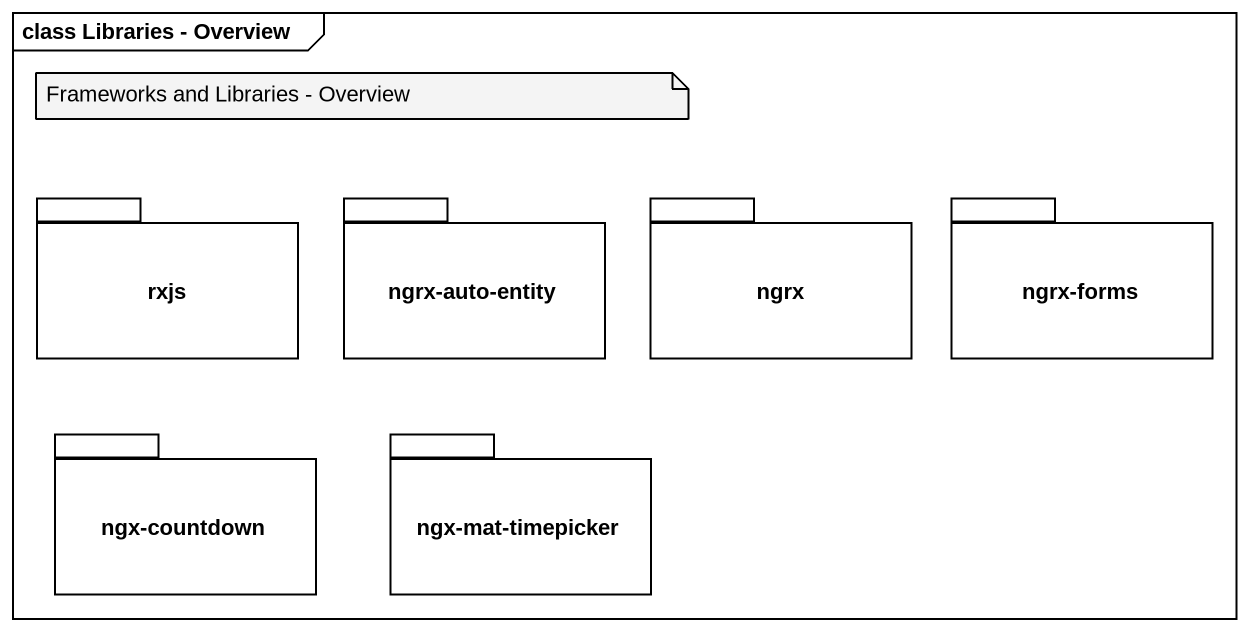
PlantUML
@startuml
mainframe class Libraries - Overview
package rxjs {
}
package "ngrx-auto-entity" as ngrx_auto_entity {
}
package ngrx {
}
package "ngrx-forms" as ngrx_forms {
}
package "ngx-countdown" as ngx_countdown {
}
package "ngx-mat-timepicker" as ngx_mat_timepicker {
}
note as N1
  Frameworks and Libraries - Overview
end note
@enduml
